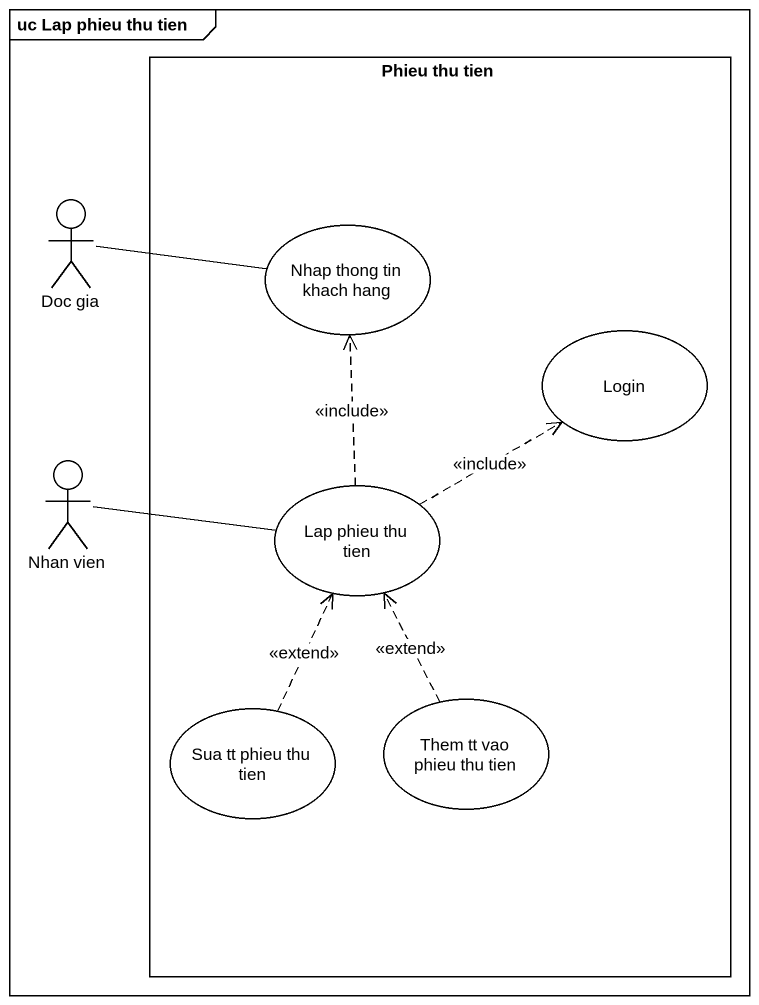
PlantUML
@startuml
mainframe uc Lap phieu thu tien
rectangle "Phieu thu tien" as Phieu_thu_tien {
  usecase "Nhap thong tin khach hang" as Nhap_thong_tin_khach_hang
  usecase Login
  usecase "Lap phieu thu tien" as Lap_phieu_thu_tien
  usecase "Them tt vao phieu thu tien" as Them_tt_vao_phieu_thu_tien
  usecase "Sua tt phieu thu tien" as Sua_tt_phieu_thu_tien
}
actor "Doc gia" as Doc_gia
actor "Nhan vien" as Nhan_vien
Doc_gia -right- Nhap_thong_tin_khach_hang
Nhan_vien -right- Lap_phieu_thu_tien
Lap_phieu_thu_tien .up.> Nhap_thong_tin_khach_hang : <<include>>
Lap_phieu_thu_tien .right.> Login : <<include>>
Them_tt_vao_phieu_thu_tien .up.> Lap_phieu_thu_tien : <<extend>>
Sua_tt_phieu_thu_tien .up.> Lap_phieu_thu_tien : <<extend>>
@enduml
